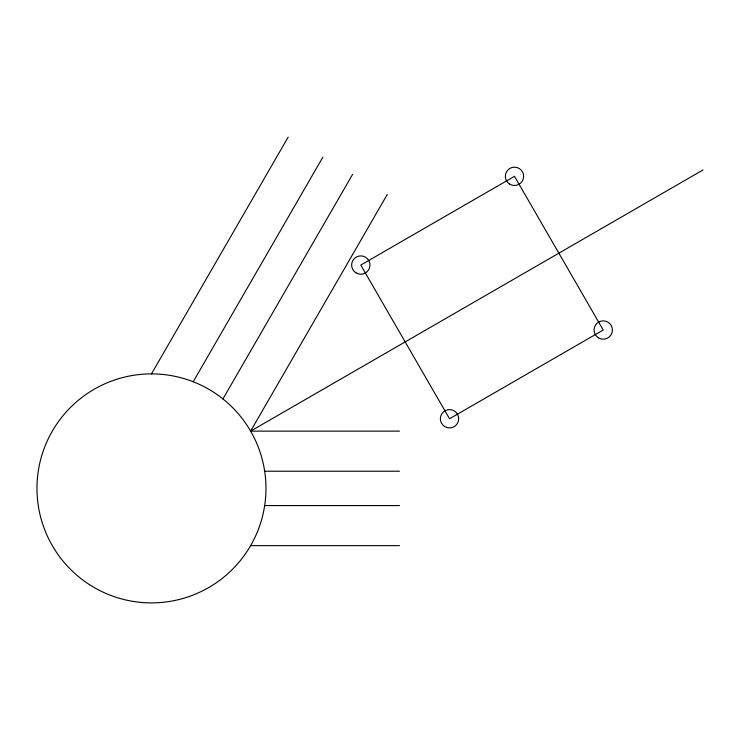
<?xml version="1.0" encoding="UTF-8"?>
<svg xmlns="http://www.w3.org/2000/svg" width="740" height="740" viewBox="0 0 740 740"><rect width="100%" height="100%" fill="white"/><g stroke="black" fill="none" stroke-linecap="round" stroke-linejoin="round"><path stroke-width="1.11" d="M151.469 373.885L288.147 137.15M193.196 381.757L322.853 157.185M222.944 398.934L352.601 174.363M399.461 431.133L250.629 431.133L387.307 194.398M250.629 431.133L703 169.96M264.67 471.214L399.461 471.214M264.67 505.559L399.461 505.559M250.629 545.639L399.461 545.639M514.494 176.324L360.796 265.068L449.532 418.766L603.23 330.022L514.494 176.324M89.568 584.711A114.497 114.497 0 0 0 265.836 493.839A114.497 114.497 0 0 0 99.003 386.613A114.497 114.497 0 0 0 89.568 584.711M355.848 272.773A9.158 9.158 0 0 0 369.945 265.503A9.158 9.158 0 0 0 356.597 256.919A9.158 9.158 0 0 0 355.848 272.773M444.583 426.471A9.158 9.158 0 0 0 458.68 419.201A9.158 9.158 0 0 0 445.341 410.617A9.158 9.158 0 0 0 444.583 426.471M598.281 337.727A9.158 9.158 0 0 0 612.387 330.466A9.158 9.158 0 0 0 599.039 321.882A9.158 9.158 0 0 0 598.281 337.727M509.546 184.029A9.158 9.158 0 0 0 523.643 176.758A9.158 9.158 0 0 0 510.295 168.184A9.158 9.158 0 0 0 509.546 184.029"/></g></svg>
